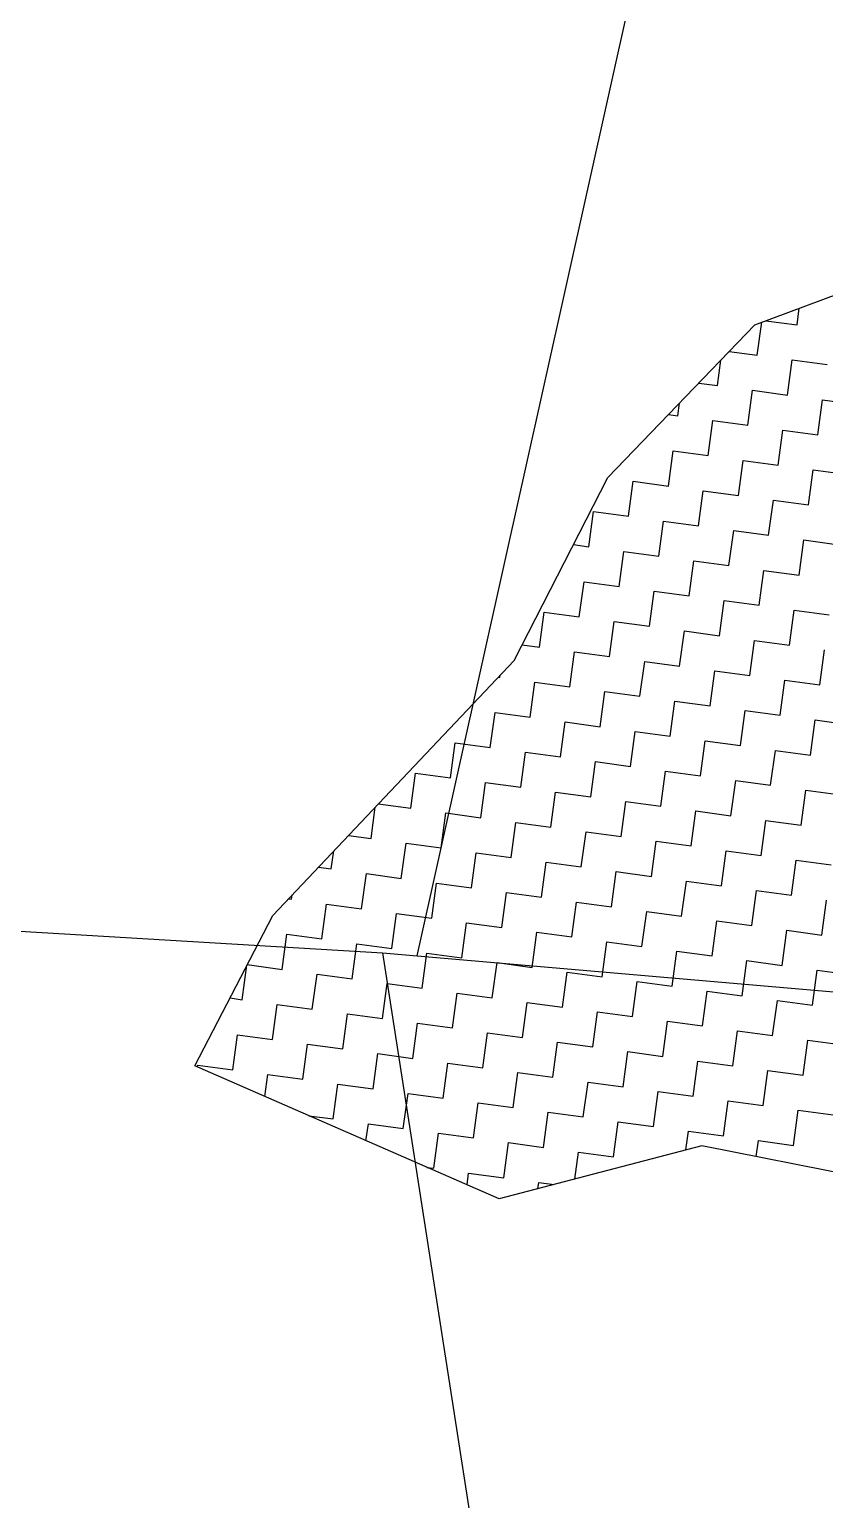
# Model space of a CAD drawing. Header units: metres. Extents: x 291974 to 293244, y 2020596 to 2023640.
# Drawn here: x 292752 to 292808.2, y 2021796.8 to 2021900.7 of the extents above; entities that cross this region are included whole.
import ezdxf

# ---------------------------------------------------------------- set-up
doc = ezdxf.new("R2010")
doc.units = ezdxf.units.M
doc.header["$MEASUREMENT"] = 0
doc.layers.add('POLY_HATCH', color=12, linetype='Continuous')
doc.layers.add('POLY_PARCEL', color=6, linetype='Continuous')

msp = doc.modelspace()

# ---------------------------------------------------------------- linework, layer by layer
at = {"layer": 'POLY_HATCH'}
for p, q in [((292803.28, 2021879.79), (292816.13, 2021884.56)), ((292792.88, 2021869), (292803.28, 2021879.79)), ((292786.26, 2021856.07), (292792.88, 2021869)), ((292769.19, 2021838.05), (292786.26, 2021856.07)), ((292763.69, 2021827.41), (292769.19, 2021838.05)), ((292785.2, 2021818.01), (292763.69, 2021827.41)), ((292799.53, 2021821.76), (292785.2, 2021818.01)), ((292812.2, 2021819.24), (292799.53, 2021821.76))]:
    msp.add_line(p, q, dxfattribs=at)
at = {"layer": 'POLY_HATCH', "linetype": 'Continuous'}
for p, q in [((292806.26, 2021879.78), (292806.42, 2021880.95)), ((292803.45, 2021877.63), (292803.76, 2021879.96)), ((292804.06, 2021880.07), (292806.26, 2021879.78)), ((292801.47, 2021877.9), (292803.45, 2021877.63)), ((292800.63, 2021875.49), (292800.88, 2021877.29)), ((292805.59, 2021874.82), (292805.92, 2021877.3)), ((292805.92, 2021877.3), (292808.4, 2021876.97)), ((292799.31, 2021875.67), (292800.63, 2021875.49)), ((292802.78, 2021872.68), (292803.11, 2021875.16)), ((292803.11, 2021875.16), (292805.59, 2021874.82)), ((292797.82, 2021873.35), (292797.94, 2021874.25)), ((292807.73, 2021872.01), (292808.07, 2021874.49)), ((292808.07, 2021874.49), (292810.55, 2021874.15)), ((292797.16, 2021873.44), (292797.82, 2021873.35)), ((292799.97, 2021870.54), (292800.3, 2021873.01)), ((292800.3, 2021873.01), (292802.78, 2021872.68)), ((292804.92, 2021869.87), (292805.26, 2021872.34)), ((292805.26, 2021872.34), (292807.73, 2021872.01)), ((292795.01, 2021871.2), (292795.01, 2021871.21)), ((292795.01, 2021871.2), (292795.01, 2021871.2)), ((292797.16, 2021868.39), (292797.49, 2021870.87)), ((292797.49, 2021870.87), (292799.97, 2021870.54)), ((292802.11, 2021867.72), (292802.44, 2021870.2)), ((292802.44, 2021870.2), (292804.92, 2021869.87)), ((292807.07, 2021867.06), (292807.4, 2021869.53)), ((292807.4, 2021869.53), (292809.88, 2021869.2)), ((292794.34, 2021866.25), (292794.68, 2021868.73)), ((292794.68, 2021868.73), (292797.16, 2021868.39)), ((292799.3, 2021865.58), (292799.63, 2021868.06)), ((292799.63, 2021868.06), (292802.11, 2021867.72)), ((292804.25, 2021864.91), (292804.59, 2021867.39)), ((292804.59, 2021867.39), (292807.07, 2021867.06)), ((292791.53, 2021864.1), (292791.87, 2021866.58)), ((292791.87, 2021866.58), (292794.34, 2021866.25)), ((292796.49, 2021863.44), (292796.82, 2021865.91)), ((292796.82, 2021865.91), (292799.3, 2021865.58)), ((292790.45, 2021864.25), (292791.53, 2021864.1)), ((292801.44, 2021862.77), (292801.78, 2021865.25)), ((292801.78, 2021865.25), (292804.25, 2021864.91)), ((292806.4, 2021862.1), (292806.73, 2021864.58)), ((292806.73, 2021864.58), (292809.21, 2021864.24)), ((292793.68, 2021861.29), (292794.01, 2021863.77)), ((292794.01, 2021863.77), (292796.49, 2021863.44)), ((292798.63, 2021860.62), (292798.97, 2021863.1)), ((292798.97, 2021863.1), (292801.44, 2021862.77)), ((292803.59, 2021859.96), (292803.92, 2021862.43)), ((292803.92, 2021862.43), (292806.4, 2021862.1)), ((292790.86, 2021859.15), (292791.2, 2021861.63)), ((292791.2, 2021861.63), (292793.68, 2021861.29)), ((292795.82, 2021858.48), (292796.15, 2021860.96)), ((292796.15, 2021860.96), (292798.63, 2021860.62)), ((292800.77, 2021857.81), (292801.11, 2021860.29)), ((292801.11, 2021860.29), (292803.59, 2021859.96)), ((292788.05, 2021857.01), (292788.39, 2021859.48)), ((292788.39, 2021859.48), (292790.86, 2021859.15)), ((292805.73, 2021857.15), (292806.06, 2021859.62)), ((292806.06, 2021859.62), (292808.54, 2021859.29)), ((292793.01, 2021856.34), (292793.34, 2021858.82)), ((292793.34, 2021858.82), (292795.82, 2021858.48)), ((292797.96, 2021855.67), (292798.3, 2021858.15)), ((292798.3, 2021858.15), (292800.77, 2021857.81)), ((292786.82, 2021857.17), (292788.05, 2021857.01)), ((292802.92, 2021855), (292803.25, 2021857.48)), ((292803.25, 2021857.48), (292805.73, 2021857.15)), ((292790.2, 2021854.19), (292790.53, 2021856.67)), ((292790.53, 2021856.67), (292793.01, 2021856.34)), ((292795.15, 2021853.53), (292795.49, 2021856)), ((292795.49, 2021856), (292797.96, 2021855.67)), ((292807.87, 2021854.33), (292808.21, 2021856.81)), ((292785.24, 2021854.86), (292785.26, 2021855.02)), ((292800.11, 2021852.86), (292800.44, 2021855.34)), ((292800.44, 2021855.34), (292802.92, 2021855)), ((292785.13, 2021854.88), (292785.24, 2021854.86)), ((292787.39, 2021852.05), (292787.72, 2021854.53)), ((292787.72, 2021854.53), (292790.2, 2021854.19)), ((292792.34, 2021851.38), (292792.67, 2021853.86)), ((292792.67, 2021853.86), (292795.15, 2021853.53)), ((292805.06, 2021852.19), (292805.4, 2021854.67)), ((292805.4, 2021854.67), (292807.87, 2021854.33)), ((292797.3, 2021850.71), (292797.63, 2021853.19)), ((292797.63, 2021853.19), (292800.11, 2021852.86)), ((292784.57, 2021849.91), (292784.91, 2021852.38)), ((292784.91, 2021852.38), (292787.39, 2021852.05)), ((292802.25, 2021850.05), (292802.58, 2021852.52)), ((292802.58, 2021852.52), (292805.06, 2021852.19)), ((292807.21, 2021849.38), (292807.54, 2021851.86)), ((292807.54, 2021851.86), (292810.02, 2021851.52)), ((292789.53, 2021849.24), (292789.86, 2021851.72)), ((292789.86, 2021851.72), (292792.34, 2021851.38)), ((292794.48, 2021848.57), (292794.82, 2021851.05)), ((292794.82, 2021851.05), (292797.3, 2021850.71)), ((292781.76, 2021847.76), (292782.1, 2021850.24)), ((292782.1, 2021850.24), (292784.57, 2021849.91)), ((292799.44, 2021847.9), (292799.77, 2021850.38)), ((292799.77, 2021850.38), (292802.25, 2021850.05)), ((292804.39, 2021847.24), (292804.73, 2021849.71)), ((292804.73, 2021849.71), (292807.21, 2021849.38)), ((292786.72, 2021847.1), (292787.05, 2021849.57)), ((292787.05, 2021849.57), (292789.53, 2021849.24)), ((292791.67, 2021846.43), (292792.01, 2021848.91)), ((292792.01, 2021848.91), (292794.48, 2021848.57)), ((292778.95, 2021845.62), (292779.28, 2021848.1)), ((292779.28, 2021848.1), (292781.76, 2021847.76)), ((292796.63, 2021845.76), (292796.96, 2021848.24)), ((292796.96, 2021848.24), (292799.44, 2021847.9)), ((292783.91, 2021844.95), (292784.24, 2021847.43)), ((292784.24, 2021847.43), (292786.72, 2021847.1)), ((292788.86, 2021844.28), (292789.19, 2021846.76)), ((292789.19, 2021846.76), (292791.67, 2021846.43)), ((292801.58, 2021845.09), (292801.92, 2021847.57)), ((292801.92, 2021847.57), (292804.39, 2021847.24)), ((292806.54, 2021844.42), (292806.87, 2021846.9)), ((292806.87, 2021846.9), (292809.35, 2021846.57)), ((292776.14, 2021843.48), (292776.44, 2021845.7)), ((292776.65, 2021845.93), (292778.95, 2021845.62)), ((292793.82, 2021843.62), (292794.15, 2021846.09)), ((292794.15, 2021846.09), (292796.63, 2021845.76)), ((292781.09, 2021842.81), (292781.43, 2021845.29)), ((292781.43, 2021845.29), (292783.91, 2021844.95)), ((292786.05, 2021842.14), (292786.38, 2021844.62)), ((292786.38, 2021844.62), (292788.86, 2021844.28)), ((292798.77, 2021842.95), (292799.11, 2021845.43)), ((292799.11, 2021845.43), (292801.58, 2021845.09)), ((292803.73, 2021842.28), (292804.06, 2021844.76)), ((292804.06, 2021844.76), (292806.54, 2021844.42)), ((292774.54, 2021843.69), (292776.14, 2021843.48)), ((292791, 2021841.47), (292791.34, 2021843.95)), ((292791.34, 2021843.95), (292793.82, 2021843.62)), ((292773.33, 2021841.33), (292773.5, 2021842.6)), ((292778.28, 2021840.66), (292778.62, 2021843.14)), ((292778.62, 2021843.14), (292781.09, 2021842.81)), ((292783.24, 2021840), (292783.57, 2021842.47)), ((292783.57, 2021842.47), (292786.05, 2021842.14)), ((292795.96, 2021840.8), (292796.29, 2021843.28)), ((292796.29, 2021843.28), (292798.77, 2021842.95)), ((292800.91, 2021840.14), (292801.25, 2021842.61)), ((292801.25, 2021842.61), (292803.73, 2021842.28)), ((292772.42, 2021841.46), (292773.33, 2021841.33)), ((292788.19, 2021839.33), (292788.53, 2021841.81)), ((292788.53, 2021841.81), (292791, 2021841.47)), ((292805.87, 2021839.47), (292806.2, 2021841.95)), ((292806.2, 2021841.95), (292808.68, 2021841.61)), ((292775.47, 2021838.52), (292775.81, 2021841)), ((292775.81, 2021841), (292778.28, 2021840.66)), ((292793.15, 2021838.66), (292793.48, 2021841.14)), ((292793.48, 2021841.14), (292795.96, 2021840.8)), ((292798.1, 2021837.99), (292798.44, 2021840.47)), ((292798.44, 2021840.47), (292800.91, 2021840.14)), ((292770.52, 2021839.19), (292770.56, 2021839.49)), ((292780.43, 2021837.85), (292780.76, 2021840.33)), ((292780.76, 2021840.33), (292783.24, 2021840)), ((292785.38, 2021837.19), (292785.72, 2021839.66)), ((292785.72, 2021839.66), (292788.19, 2021839.33)), ((292803.06, 2021837.33), (292803.39, 2021839.8)), ((292803.39, 2021839.8), (292805.87, 2021839.47)), ((292770.3, 2021839.22), (292770.52, 2021839.19)), ((292772.66, 2021836.38), (292772.99, 2021838.85)), ((292772.99, 2021838.85), (292775.47, 2021838.52)), ((292790.34, 2021836.52), (292790.67, 2021838.99)), ((292790.67, 2021838.99), (292793.15, 2021838.66)), ((292795.29, 2021835.85), (292795.63, 2021838.33)), ((292795.63, 2021838.33), (292798.1, 2021837.99)), ((292808.01, 2021836.66), (292808.35, 2021839.13)), ((292777.61, 2021835.71), (292777.95, 2021838.19)), ((292777.95, 2021838.19), (292780.43, 2021837.85)), ((292782.57, 2021835.04), (292782.9, 2021837.52)), ((292782.9, 2021837.52), (292785.38, 2021837.19)), ((292800.25, 2021835.18), (292800.58, 2021837.66)), ((292800.58, 2021837.66), (292803.06, 2021837.33)), ((292769.85, 2021834.23), (292770.18, 2021836.71)), ((292770.18, 2021836.71), (292772.66, 2021836.38)), ((292787.53, 2021834.37), (292787.86, 2021836.85)), ((292787.86, 2021836.85), (292790.34, 2021836.52)), ((292805.2, 2021834.51), (292805.54, 2021836.99)), ((292805.54, 2021836.99), (292808.01, 2021836.66)), ((292774.8, 2021833.57), (292775.14, 2021836.04)), ((292775.14, 2021836.04), (292777.61, 2021835.71)), ((292779.76, 2021832.9), (292780.09, 2021835.38)), ((292780.09, 2021835.38), (292782.57, 2021835.04)), ((292792.48, 2021833.71), (292792.81, 2021836.18)), ((292792.81, 2021836.18), (292795.29, 2021835.85)), ((292797.44, 2021833.04), (292797.77, 2021835.52)), ((292797.77, 2021835.52), (292800.25, 2021835.18)), ((292767.04, 2021832.09), (292767.36, 2021834.52)), ((292767.39, 2021834.57), (292769.85, 2021834.23)), ((292784.71, 2021832.23), (292785.05, 2021834.71)), ((292785.05, 2021834.71), (292787.53, 2021834.37)), ((292802.39, 2021832.37), (292802.72, 2021834.85)), ((292802.72, 2021834.85), (292805.2, 2021834.51)), ((292807.35, 2021831.7), (292807.68, 2021834.18)), ((292807.68, 2021834.18), (292810.16, 2021833.85)), ((292771.99, 2021831.42), (292772.33, 2021833.9)), ((292772.33, 2021833.9), (292774.8, 2021833.57)), ((292776.95, 2021830.75), (292777.28, 2021833.23)), ((292777.28, 2021833.23), (292779.76, 2021832.9)), ((292789.67, 2021831.56), (292790, 2021834.04)), ((292790, 2021834.04), (292792.48, 2021833.71)), ((292794.62, 2021830.89), (292794.96, 2021833.37)), ((292794.96, 2021833.37), (292797.44, 2021833.04)), ((292766.17, 2021832.21), (292767.04, 2021832.09)), ((292781.9, 2021830.09), (292782.24, 2021832.56)), ((292782.24, 2021832.56), (292784.71, 2021832.23)), ((292799.58, 2021830.23), (292799.91, 2021832.7)), ((292799.91, 2021832.7), (292802.39, 2021832.37)), ((292804.53, 2021829.56), (292804.87, 2021832.04)), ((292804.87, 2021832.04), (292807.35, 2021831.7)), ((292769.18, 2021829.28), (292769.51, 2021831.76)), ((292769.51, 2021831.76), (292771.99, 2021831.42)), ((292774.14, 2021828.61), (292774.47, 2021831.09)), ((292774.47, 2021831.09), (292776.95, 2021830.75)), ((292786.86, 2021829.42), (292787.19, 2021831.9)), ((292787.19, 2021831.9), (292789.67, 2021831.56)), ((292791.81, 2021828.75), (292792.15, 2021831.23)), ((292792.15, 2021831.23), (292794.62, 2021830.89)), ((292779.09, 2021827.94), (292779.42, 2021830.42)), ((292779.42, 2021830.42), (292781.9, 2021830.09)), ((292796.77, 2021828.08), (292797.1, 2021830.56)), ((292797.1, 2021830.56), (292799.58, 2021830.23)), ((292766.37, 2021827.13), (292766.7, 2021829.61)), ((292766.7, 2021829.61), (292769.18, 2021829.28)), ((292771.32, 2021826.47), (292771.66, 2021828.94)), ((292771.66, 2021828.94), (292774.14, 2021828.61)), ((292784.05, 2021827.27), (292784.38, 2021829.75)), ((292784.38, 2021829.75), (292786.86, 2021829.42)), ((292789, 2021826.61), (292789.33, 2021829.08)), ((292789.33, 2021829.08), (292791.81, 2021828.75)), ((292801.72, 2021827.41), (292802.06, 2021829.89)), ((292802.06, 2021829.89), (292804.53, 2021829.56)), ((292806.68, 2021826.75), (292807.01, 2021829.22)), ((292807.01, 2021829.22), (292809.49, 2021828.89)), ((292776.28, 2021825.8), (292776.61, 2021828.28)), ((292776.61, 2021828.28), (292779.09, 2021827.94)), ((292793.96, 2021825.94), (292794.29, 2021828.42)), ((292794.29, 2021828.42), (292796.77, 2021828.08)), ((292763.87, 2021827.33), (292763.89, 2021827.47)), ((292763.89, 2021827.47), (292766.37, 2021827.13)), ((292781.23, 2021825.13), (292781.57, 2021827.61)), ((292781.57, 2021827.61), (292784.05, 2021827.27)), ((292786.19, 2021824.46), (292786.52, 2021826.94)), ((292786.52, 2021826.94), (292789, 2021826.61)), ((292798.91, 2021825.27), (292799.25, 2021827.75)), ((292799.25, 2021827.75), (292801.72, 2021827.41)), ((292803.87, 2021824.6), (292804.2, 2021827.08)), ((292804.2, 2021827.08), (292806.68, 2021826.75)), ((292768.64, 2021825.24), (292768.85, 2021826.8)), ((292768.85, 2021826.8), (292771.32, 2021826.47)), ((292773.47, 2021823.66), (292773.8, 2021826.13)), ((292773.8, 2021826.13), (292776.28, 2021825.8)), ((292791.14, 2021823.8), (292791.48, 2021826.27)), ((292791.48, 2021826.27), (292793.96, 2021825.94)), ((292778.42, 2021822.99), (292778.76, 2021825.47)), ((292778.76, 2021825.47), (292781.23, 2021825.13)), ((292783.38, 2021822.32), (292783.71, 2021824.8)), ((292783.71, 2021824.8), (292786.19, 2021824.46)), ((292796.1, 2021823.13), (292796.43, 2021825.61)), ((292796.43, 2021825.61), (292798.91, 2021825.27)), ((292801.05, 2021822.46), (292801.39, 2021824.94)), ((292801.39, 2021824.94), (292803.87, 2021824.6)), ((292771.74, 2021823.89), (292773.47, 2021823.66)), ((292788.33, 2021821.65), (292788.67, 2021824.13)), ((292788.67, 2021824.13), (292791.14, 2021823.8)), ((292806.01, 2021821.79), (292806.34, 2021824.27)), ((292806.34, 2021824.27), (292808.82, 2021823.94)), ((292775.78, 2021822.12), (292775.95, 2021823.32)), ((292775.95, 2021823.32), (292778.42, 2021822.99)), ((292793.29, 2021820.98), (292793.62, 2021823.46)), ((292793.62, 2021823.46), (292796.1, 2021823.13)), ((292798.4, 2021821.47), (292798.58, 2021822.79)), ((292798.58, 2021822.79), (292801.05, 2021822.46)), ((292780.57, 2021820.18), (292780.9, 2021822.65)), ((292780.9, 2021822.65), (292783.38, 2021822.32)), ((292785.52, 2021819.51), (292785.86, 2021821.99)), ((292785.86, 2021821.99), (292788.33, 2021821.65)), ((292803.38, 2021821), (292803.53, 2021822.13)), ((292803.53, 2021822.13), (292806.01, 2021821.79)), ((292790.55, 2021819.41), (292790.81, 2021821.32)), ((292790.81, 2021821.32), (292793.29, 2021820.98)), ((292780.08, 2021820.24), (292780.57, 2021820.18)), ((292782.93, 2021819), (292783.04, 2021819.84)), ((292783.04, 2021819.84), (292785.52, 2021819.51)), ((292787.94, 2021818.72), (292788, 2021819.17)), ((292788, 2021819.17), (292789.09, 2021819.03))]:
    msp.add_line(p, q, dxfattribs=at)
at = {"layer": 'POLY_PARCEL'}
for p, q in [((292779.4, 2021835.19), (292803.37, 2021942.85)), ((292730.44, 2021838.18), (292776.96, 2021835.4)), ((292776.96, 2021835.4), (292792.33, 2021736.33)), ((292776.96, 2021835.4), (292779.4, 2021835.19)), ((292779.4, 2021835.19), (292818.19, 2021831.83))]:
    msp.add_line(p, q, dxfattribs=at)

doc.saveas('drawing.dxf')
